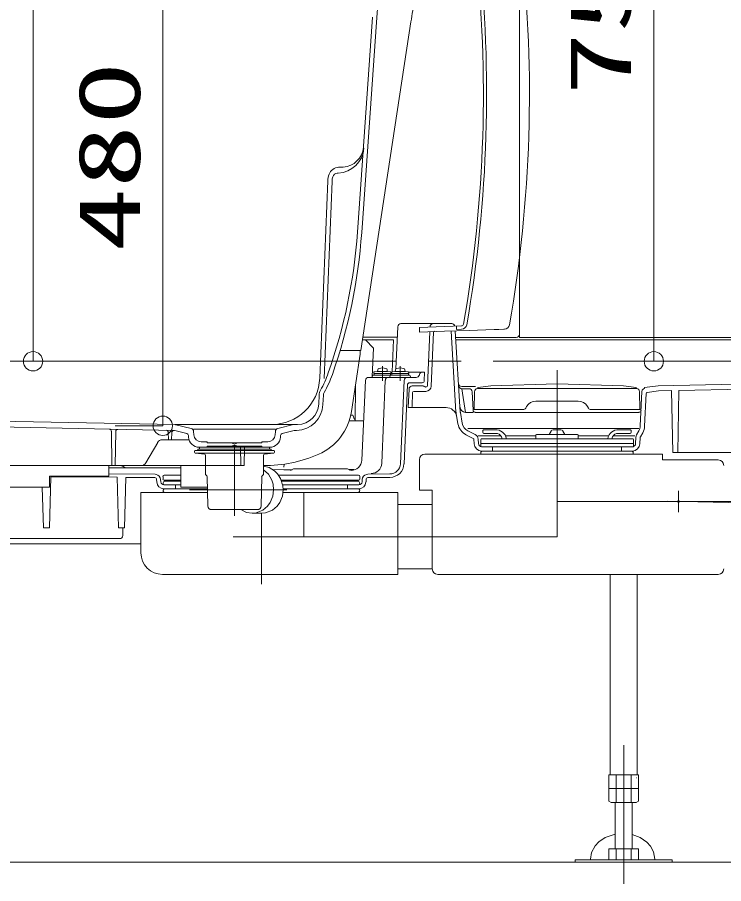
# Model space of a CAD drawing. Units: millimetres on the paper. Extents: x -305 to 305, y -152 to 152.
# Drawn here: x -236.66 to -214.76, y 14.89 to 41.76 of the extents above; entities that cross this region are included whole.
import ezdxf
from ezdxf.enums import TextEntityAlignment as Align

# ---------------------------------------------------------------- set-up
doc = ezdxf.new("R2010")
doc.units = ezdxf.units.MM
doc.linetypes.add('LONG_CHAIN', pattern=[21, 18, -1, 1, -1])
doc.layers.add('0-0_0', color=7, linetype='Continuous', lineweight=9)
doc.layers.add('0-1_VIEW0001', color=7, linetype='Continuous', lineweight=9)
doc.styles.add('ＭＳ ゴシック', font='')
doc.styles.get('ＭＳ ゴシック').set_extended_font_data('MS Gothic')

# ---------------------------------------------------------------- blocks, each defined once
blk = doc.blocks.new('_ORIGIN')
at = {"layer": '0-0_0'}
blk.add_line((0, 0), (-1, 0), dxfattribs=at)
blk.add_circle((0, 0), 0.5, dxfattribs=at)

msp = doc.modelspace()

# ---------------------------------------------------------------- linework, layer by layer
at = {"layer": '0-0_0'}
for p, q in [((-216.923, 55.541), (-216.923, 31.691)), ((-236.17, 31.691), (-236.17, 44.491)), ((-232.147, 29.691), (-232.147, 44.491)), ((-236.429, 31.091), (-236.17, 31.091)), ((-214.131, 31.091), (-216.923, 31.091)), ((-233.626, 29.091), (-232.147, 29.091))]:
    msp.add_line(p, q, dxfattribs=at)
at = {"layer": '0-1_VIEW0001'}
for p, q in [((-221.091, 56.041), (-221.091, 31.825)), ((-226.114, 35.091), (-225.647, 41.758)), ((-225.981, 35.082), (-225.514, 41.749)), ((-226.696, 37.108), (-226.671, 37.109)), ((-226.671, 37.109), (-226.559, 37.115)), ((-226.741, 36.922), (-226.712, 36.924)), ((-227.033, 36.685), (-227.281, 30.567)), ((-226.9, 36.68), (-227.148, 30.562)), ((-221.091, 31.931), (-221.091, 34.301)), ((-223.185, 32.258), (-224.763, 32.258)), ((-224.919, 30.862), (-224.862, 32.162)), ((-224.189, 32.141), (-222.885, 32.187)), ((-224.189, 31.996), (-224.189, 32.141)), ((-223.942, 30.339), (-223.869, 32.008)), ((-223.863, 32.152), (-223.862, 32.162)), ((-223.826, 30.317), (-223.753, 31.993)), ((-223.057, 29.509), (-223.211, 32.03)), ((-222.924, 29.517), (-223.078, 32.035)), ((-224.991, 31.758), (-225.957, 31.758)), ((-224.876, 31.842), (-225.945, 31.842)), ((-225.619, 31.503), (-225.858, 31.758)), ((-225.035, 30.761), (-224.991, 31.758)), ((-223.065, 31.831), (-221.191, 31.831)), ((-179.141, 31.758), (-223.061, 31.758)), ((-221.091, 31.825), (-179.191, 31.825)), ((-225.658, 30.617), (-225.619, 31.503)), ((-225.638, 30.658), (-225.671, 30.591)), ((-225.638, 30.658), (-224.488, 30.658)), ((-225.604, 30.744), (-225.604, 30.714)), ((-225.071, 30.714), (-225.604, 30.714)), ((-225.593, 30.714), (-225.593, 30.658)), ((-225.448, 30.775), (-225.59, 30.76)), ((-225.483, 30.823), (-225.488, 30.775)), ((-225.188, 30.775), (-225.488, 30.775)), ((-225.228, 30.775), (-225.085, 30.76)), ((-225.192, 30.823), (-225.188, 30.775)), ((-225.088, 30.658), (-225.121, 30.591)), ((-225.083, 30.714), (-225.083, 30.658)), ((-225.071, 30.744), (-225.071, 30.714)), ((-225.054, 30.744), (-225.054, 30.714)), ((-224.521, 30.714), (-225.054, 30.714)), ((-225.043, 30.714), (-225.043, 30.658)), ((-224.898, 30.775), (-225.04, 30.76)), ((-224.933, 30.823), (-224.938, 30.775)), ((-224.638, 30.775), (-224.938, 30.775)), ((-224.678, 30.775), (-224.535, 30.76)), ((-224.642, 30.823), (-224.638, 30.775)), ((-224.533, 30.714), (-224.533, 30.658)), ((-224.153, 30.758), (-224.521, 30.758)), ((-224.521, 30.744), (-224.521, 30.714)), ((-224.454, 30.591), (-224.488, 30.658)), ((-224.193, 30.666), (-224.188, 30.684)), ((-224.092, 30.758), (-224.035, 30.758)), ((-224.04, 30.49), (-224.035, 30.758)), ((-225.976, 28.025), (-225.865, 30.496)), ((-225.765, 30.591), (-224.29, 30.591)), ((-225.357, 27.929), (-225.248, 30.496)), ((-224.776, 27.916), (-224.663, 30.496)), ((-224.669, 27.911), (-224.562, 30.361)), ((-224.496, 30.425), (-224.106, 30.425)), ((-217.867, 30.328), (-219.925, 30.395)), ((-226.174, 30.337), (-226.184, 29.248)), ((-224.538, 29.658), (-224.513, 30.229)), ((-224.42, 29.69), (-224.401, 30.126)), ((-224.413, 30.325), (-224.073, 30.325)), ((-224.368, 30.158), (-223.993, 30.158)), ((-222.452, 30.308), (-222.878, 30.308)), ((-222.766, 29.508), (-222.874, 30.241)), ((-222.874, 30.241), (-222.654, 30.241)), ((-222.529, 29.572), (-222.554, 30.146)), ((-222.491, 29.591), (-222.482, 30.149)), ((-222.395, 30.246), (-222.383, 30.248)), ((-222.383, 30.275), (-222.383, 30.248)), ((-217.466, 30.248), (-222.383, 30.248)), ((-217.466, 30.275), (-217.867, 30.328)), ((-217.466, 30.275), (-217.466, 30.248)), ((-217.455, 30.246), (-217.466, 30.248)), ((-217.358, 29.591), (-217.368, 30.149)), ((-217.342, 29.088), (-217.295, 30.158)), ((-217.209, 29.082), (-217.164, 30.096)), ((-217.208, 30.279), (-217.208, 30.252)), ((-217.135, 30.128), (-216.781, 30.175)), ((-216.781, 30.175), (-216.372, 30.183)), ((-216.338, 28.258), (-216.372, 30.183)), ((-216.178, 28.258), (-216.144, 30.188)), ((-216.144, 30.188), (-211.357, 30.288)), ((-227.303, 30.042), (-227.314, 29.77)), ((-227.17, 30.036), (-227.181, 29.746)), ((-220.578, 29.858), (-219.271, 29.858)), ((-224.538, 29.658), (-223.365, 29.658)), ((-222.491, 29.591), (-220.983, 29.591)), ((-220.867, 29.691), (-220.896, 29.641)), ((-218.983, 29.691), (-218.954, 29.641)), ((-217.358, 29.591), (-218.867, 29.591)), ((-231.776, 29.128), (-240.803, 29.309)), ((-226.317, 29.425), (-226.258, 29.425)), ((-226.207, 29.285), (-226.258, 29.425)), ((-222.995, 29.149), (-223.053, 29.476)), ((-222.864, 29.173), (-222.922, 29.499)), ((-222.526, 29.508), (-222.766, 29.508)), ((-217.387, 29.508), (-222.463, 29.508)), ((-231.789, 28.945), (-240.807, 29.126)), ((-228.091, 29.128), (-231.758, 29.128)), ((-231.268, 29.009), (-231.74, 29.124)), ((-228.581, 29.009), (-228.091, 29.128)), ((-228.091, 29.128), (-227.967, 29.131)), ((-226.365, 29.248), (-225.921, 29.248)), ((-233.725, 27.858), (-233.743, 28.92)), ((-233.625, 27.858), (-233.606, 28.915)), ((-231.975, 28.658), (-231.979, 28.885)), ((-231.875, 28.658), (-231.871, 28.88)), ((-231.403, 28.853), (-231.775, 28.943)), ((-231.349, 28.741), (-231.352, 28.792)), ((-231.196, 28.991), (-228.654, 28.991)), ((-231.186, 28.813), (-231.192, 28.917)), ((-228.663, 28.813), (-228.658, 28.917)), ((-228.5, 28.741), (-228.497, 28.792)), ((-228.447, 28.853), (-228.075, 28.943)), ((-228.06, 28.945), (-227.997, 28.947)), ((-222.52, 28.7), (-222.747, 28.814)), ((-217.384, 29.008), (-222.686, 29.008)), ((-222.46, 28.819), (-222.686, 28.933)), ((-221.663, 28.775), (-222.373, 28.775)), ((-222.225, 28.935), (-222.225, 28.889)), ((-222.191, 28.968), (-221.811, 28.968)), ((-222.191, 28.856), (-221.769, 28.856)), ((-220.581, 28.775), (-221.521, 28.775)), ((-220.581, 28.801), (-220.581, 28.691)), ((-220.565, 28.818), (-219.285, 28.818)), ((-220.109, 28.923), (-220.167, 28.818)), ((-219.74, 28.923), (-219.683, 28.818)), ((-219.268, 28.801), (-219.268, 28.691)), ((-218.328, 28.775), (-219.268, 28.775)), ((-217.517, 28.775), (-218.186, 28.775)), ((-217.658, 28.856), (-218.08, 28.856)), ((-217.658, 28.968), (-218.039, 28.968)), ((-217.625, 28.935), (-217.625, 28.889)), ((-217.457, 28.809), (-217.384, 28.939)), ((-217.341, 28.744), (-217.268, 28.873)), ((-232.672, 27.941), (-232.306, 28.575)), ((-231.335, 28.658), (-232.162, 28.658)), ((-230.775, 28.591), (-230.953, 28.591)), ((-230.775, 28.591), (-230.775, 28.558)), ((-229.925, 28.558), (-230.775, 28.558)), ((-230.025, 28.558), (-229.925, 28.525)), ((-230.025, 28.458), (-229.925, 28.491)), ((-229.925, 28.558), (-229.075, 28.558)), ((-229.825, 28.558), (-229.925, 28.525)), ((-229.825, 28.458), (-229.925, 28.491)), ((-229.075, 28.591), (-228.896, 28.591)), ((-229.075, 28.591), (-229.075, 28.558)), ((-222.495, 28.531), (-222.502, 28.671)), ((-222.362, 28.537), (-222.368, 28.677)), ((-222.291, 28.658), (-222.291, 28.441)), ((-222.291, 28.541), (-217.558, 28.541)), ((-217.591, 28.691), (-222.258, 28.691)), ((-217.558, 28.658), (-217.558, 28.446)), ((-217.487, 28.537), (-217.479, 28.735)), ((-217.354, 28.531), (-217.346, 28.726)), ((-231.161, 28.272), (-231.161, 28.308)), ((-229.925, 28.325), (-231.145, 28.325)), ((-229.925, 28.241), (-231.141, 28.241)), ((-231.131, 28.239), (-230.855, 28.215)), ((-231.058, 28.351), (-231.058, 28.325)), ((-231.041, 28.368), (-229.925, 28.368)), ((-229.925, 28.425), (-231.017, 28.425)), ((-231.008, 28.425), (-229.925, 28.425)), ((-231.008, 28.368), (-231.008, 28.425)), ((-229.925, 28.458), (-230.775, 28.458)), ((-230.775, 28.458), (-230.775, 28.425)), ((-229.925, 28.425), (-228.833, 28.425)), ((-228.841, 28.425), (-229.925, 28.425)), ((-228.809, 28.368), (-229.925, 28.368)), ((-228.709, 28.241), (-229.925, 28.241)), ((-229.725, 27.858), (-229.735, 28.425)), ((-229.625, 27.858), (-229.615, 28.425)), ((-228.719, 28.239), (-228.994, 28.215)), ((-228.841, 28.368), (-228.841, 28.425)), ((-228.792, 28.351), (-228.792, 28.325)), ((-228.689, 28.308), (-228.689, 28.272)), ((-217.558, 28.308), (-222.263, 28.308)), ((-217.558, 28.441), (-222.262, 28.441)), ((-221.925, 28.441), (-221.925, 28.308)), ((-217.925, 28.441), (-217.925, 28.308)), ((-216.338, 28.258), (-179.872, 28.258)), ((-230.825, 27.59), (-230.825, 28.181)), ((-229.025, 28.181), (-229.025, 27.59)), ((-224.191, 28.044), (-224.191, 27.094)), ((-224.025, 28.21), (-216.658, 28.21)), ((-216.658, 28.21), (-216.658, 28.031)), ((-216.658, 28.031), (-214.925, 28.031)), ((-241.725, 27.858), (-229.625, 27.858)), ((-233.825, 27.858), (-233.469, 27.858)), ((-233.825, 27.791), (-231.591, 27.791)), ((-233.309, 27.791), (-233.386, 27.836)), ((-228.392, 27.73), (-228.738, 27.733)), ((-228.14, 27.73), (-228.392, 27.73)), ((-228.39, 27.805), (-228.388, 27.901)), ((-228.091, 27.758), (-228.192, 27.7)), ((-228.091, 27.758), (-226.425, 27.758)), ((-226.327, 27.702), (-226.425, 27.758)), ((-226.224, 27.732), (-226.379, 27.732)), ((-235.622, 27.512), (-235.665, 25.925)), ((-235.622, 27.512), (-233.559, 27.494)), ((-233.825, 27.603), (-232.388, 27.591)), ((-233.518, 25.925), (-233.559, 27.494)), ((-233.289, 27.492), (-233.331, 25.925)), ((-233.289, 27.492), (-232.399, 27.485)), ((-232.388, 27.591), (-232.349, 27.584)), ((-232.339, 27.421), (-232.335, 27.348)), ((-232.216, 27.428), (-232.212, 27.354)), ((-232.141, 27.522), (-232.141, 27.439)), ((-232.108, 27.556), (-231.591, 27.556)), ((-232.108, 27.406), (-231.591, 27.406)), ((-232.091, 27.406), (-232.091, 27.372)), ((-230.813, 27.565), (-230.779, 27.534)), ((-230.768, 27.51), (-230.752, 26.606)), ((-229.082, 27.51), (-229.098, 26.606)), ((-229.036, 27.565), (-229.071, 27.534)), ((-228.556, 27.556), (-226.075, 27.556)), ((-228.473, 27.406), (-226.075, 27.406)), ((-226.091, 27.406), (-226.091, 27.372)), ((-226.041, 27.522), (-226.041, 27.439)), ((-225.971, 27.354), (-225.967, 27.428)), ((-225.847, 27.348), (-225.844, 27.421)), ((-225.795, 27.591), (-225.834, 27.584)), ((-225.795, 27.591), (-225.106, 27.597)), ((-225.784, 27.485), (-225.105, 27.49)), ((-235.851, 25.925), (-235.885, 27.191)), ((-231.591, 27.258), (-232.112, 27.258)), ((-231.591, 27.372), (-232.091, 27.372)), ((-231.758, 27.258), (-231.758, 27.135)), ((-226.091, 27.372), (-228.46, 27.372)), ((-226.071, 27.258), (-228.429, 27.258)), ((-226.425, 27.258), (-226.425, 27.135)), ((-230.759, 27.027), (-232.825, 27.027)), ((-232.825, 27.027), (-232.825, 25.15)), ((-230.761, 27.135), (-232.112, 27.135)), ((-224.858, 27.027), (-228.419, 27.027)), ((-226.071, 27.135), (-228.415, 27.135)), ((-227.77, 27.027), (-227.77, 25.65)), ((-224.858, 27.027), (-224.858, 24.484)), ((-224.191, 27.094), (-223.791, 27.094)), ((-223.791, 27.094), (-223.791, 24.65)), ((-224.858, 26.65), (-223.791, 26.65)), ((-230.606, 26.491), (-230.635, 26.491)), ((-230.635, 26.491), (-229.214, 26.491)), ((-230.606, 26.491), (-229.925, 26.491)), ((-229.375, 26.38), (-229.08, 26.38)), ((-235.851, 25.925), (-235.665, 25.925)), ((-233.518, 25.925), (-233.331, 25.925)), ((-233.383, 25.925), (-233.389, 25.689)), ((-233.489, 25.591), (-239.027, 25.591)), ((-227.77, 25.65), (-224.857, 25.65)), ((-243.591, 25.425), (-232.825, 25.425)), ((-232.158, 24.484), (-224.858, 24.484)), ((-224.858, 24.65), (-223.791, 24.65)), ((-214.925, 24.484), (-223.625, 24.484)), ((-218.281, 24.484), (-218.281, 18.271)), ((-217.435, 24.484), (-217.435, 18.271)), ((-217.396, 18.271), (-218.32, 18.271)), ((-218.32, 18.271), (-218.32, 17.45)), ((-218.089, 18.271), (-218.089, 17.405)), ((-217.627, 18.271), (-217.627, 17.405)), ((-217.396, 18.271), (-217.396, 17.45)), ((-217.475, 18.171), (-217.465, 18.171)), ((-217.396, 17.838), (-218.32, 17.838)), ((-218.32, 17.45), (-218.241, 17.405)), ((-217.475, 17.405), (-218.241, 17.405)), ((-218.125, 15.968), (-218.125, 17.405)), ((-217.591, 17.405), (-217.591, 15.968)), ((-217.475, 17.405), (-217.396, 17.45)), ((-218.32, 15.635), (-218.32, 15.968)), ((-218.32, 15.968), (-217.396, 15.968)), ((-218.089, 15.635), (-218.089, 15.968)), ((-217.627, 15.635), (-217.627, 15.968)), ((-217.396, 15.635), (-217.396, 15.968)), ((-172.591, 15.558), (-255.758, 15.558))]:
    msp.add_line(p, q, dxfattribs=at)
at = {"layer": '0-1_VIEW0001', "color": 2}
for p, q in [((-224.455, 41.615), (-226.008, 31.425)), ((-226.649, 31.425), (-226.008, 31.425)), ((-226.025, 31.316), (-226.296, 29.535)), ((-226.025, 31.425), (-226.025, 31.316)), ((-233.825, 27.858), (-233.825, 27.525)), ((-231.591, 27.858), (-231.591, 27.191)), ((-235.658, 27.525), (-233.825, 27.525)), ((-235.658, 27.525), (-235.658, 27.191)), ((-238.925, 27.191), (-235.658, 27.191)), ((-231.591, 27.191), (-230.758, 27.191))]:
    msp.add_line(p, q, dxfattribs=at)
at = {"layer": '0-1_VIEW0001', "linetype": 'LONG_CHAIN'}
for p, q in [((-284.9, 31.091), (-161.341, 31.091)), ((-225.338, 30.944), (-225.338, 30.486)), ((-224.788, 30.944), (-224.788, 30.486)), ((-219.925, 30.814), (-219.925, 25.65)), ((-229.925, 28.46), (-229.925, 26.295)), ((-228.302, 27.108), (-231.323, 27.108)), ((-216.158, 27.077), (-216.158, 26.41)), ((-219.925, 26.744), (-209.925, 26.744)), ((-216.491, 26.751), (-180.207, 26.012)), ((-229.091, 26.38), (-229.091, 24.183)), ((-229.97, 25.65), (-219.925, 25.65)), ((-217.858, 19.187), (-217.858, 14.891))]:
    msp.add_line(p, q, dxfattribs=at)
at = {"layer": '0-1_VIEW0001'}
for points in [[(-224.189, 31.996), (-223.418, 32.023), (-222.646, 32.05), (-221.875, 32.077)], [(-223.045, 32.181), (-223.045, 32.081), (-222.882, 32.087)], [(-221.557, 32.087), (-221.573, 32.086), (-221.724, 32.081), (-221.875, 32.076)], [(-217.208, 30.279), (-216.793, 30.335), (-179.608, 31.111)], [(-222.383, 30.275), (-221.982, 30.328), (-219.925, 30.395)], [(-229.925, 28.458), (-229.075, 28.458), (-229.075, 28.425)], [(-228.705, 28.325), (-228.792, 28.325), (-229.925, 28.325)], [(-229.025, 27.727), (-228.875, 27.587), (-228.77, 27.408), (-228.729, 27.278), (-228.711, 27.108), (-228.736, 26.911), (-228.816, 26.715), (-228.899, 26.6), (-229.041, 26.479), (-229.254, 26.392), (-229.375, 26.38), (-229.553, 26.406), (-229.729, 26.491)], [(-229.025, 27.834), (-228.853, 27.793), (-228.689, 27.697), (-228.593, 27.605), (-228.495, 27.455), (-228.425, 27.233), (-228.415, 27.108), (-228.44, 26.911), (-228.52, 26.715), (-228.604, 26.6), (-228.745, 26.479), (-228.959, 26.392), (-229.08, 26.38)], [(-218.89, 15.635), (-218.89, 15.648), (-218.856, 15.856), (-218.745, 16.063), (-218.629, 16.187), (-218.431, 16.321), (-218.125, 16.425)], [(-217.591, 16.411), (-217.348, 16.32), (-217.138, 16.175), (-217.03, 16.056), (-216.934, 15.882), (-216.89, 15.648), (-216.89, 15.635)], [(-219.358, 15.635), (-216.358, 15.635), (-216.358, 15.558)], [(-219.358, 15.635), (-219.358, 15.558), (-216.358, 15.558)]]:
    msp.add_lwpolyline(points, dxfattribs=at)
msp.add_circle((-216.158, 26.744), 0.0333, dxfattribs=at)
for centre, radius, start, end in [((-264.158, 39.391), 41.95, 350.1872, 6.1652), ((-264.158, 39.391), 42.05, 350.1872, 6.2046), ((-262.674, 39.392), 41.894, 350.1495, 6.2274), ((-175.769, 38.264), 49.867, 174.6817, 175.9926), ((-226.757, 37.773), 0.85, 273, 355.1053), ((-226.594, 37.781), 0.667, 273, 355.9926), ((-226.679, 36.775), 0.333, 93, 159.4784), ((-226.367, 36.658), 0.667, 159.4784, 177.6732), ((-226.367, 36.658), 0.533, 162.6936, 177.6732), ((-226.733, 36.772), 0.15, 93, 162.6936), ((-242.74, 36.256), 16.667, 340.6318, 355.9926), ((-242.74, 36.256), 16.8, 340.6318, 355.9926), ((-224.762, 32.158), 0.1, 90, 177.5), ((-223.762, 32.158), 0.1, 90, 177.5), ((-223.186, 32.158), 0.1, 12.402, 90), ((-222.888, 32.253), 0.0667, 272, 350.1872), ((-223.72, 31.991), 0.0333, 90, 177.5), ((-222.888, 32.253), 0.167, 272, 350.1872), ((-221.563, 32.253), 0.167, 271.9918, 350.1495), ((-221.191, 31.931), 0.1, 270, 0), ((-230.161, 31.834), 3.333, 330.4925, 340.6318), ((-230.161, 31.834), 3.467, 330.4925, 340.6318), ((-225.588, 30.744), 0.0167, 97.9072, 180), ((-225.43, 30.819), 0.0533, 105.4943, 175.0004), ((-225.338, 30.485), 0.4, 74.506, 105.4941), ((-225.245, 30.819), 0.0533, 4.9999, 74.5061), ((-225.088, 30.744), 0.0167, 0, 82.0928), ((-225.038, 30.744), 0.0167, 97.9072, 180), ((-224.88, 30.819), 0.0533, 105.4943, 175.0004), ((-224.788, 30.485), 0.4, 74.506, 105.4941), ((-224.695, 30.819), 0.0533, 4.9999, 74.5061), ((-224.538, 30.744), 0.0167, 0, 82.0928), ((-224.29, 30.691), 0.1, 270, 345.0001), ((-224.092, 30.658), 0.1, 90, 165.0001), ((-228.78, 30.628), 1.5, 270, 357.6732), ((-225.765, 30.491), 0.1, 90, 177.434), ((-225.148, 30.491), 0.1, 90, 177.5722), ((-224.563, 30.491), 0.1, 90, 177.5), ((-224.496, 30.358), 0.0667, 90, 177.5), ((-224.106, 30.491), 0.0667, 270, 359), ((-222.878, 30.408), 0.1, 183.5, 270), ((-226.97, 30.028), 0.333, 150.4925, 177.6732), ((-226.97, 30.028), 0.2, 150.4925, 177.6732), ((-224.413, 30.225), 0.1, 90, 177.5), ((-224.368, 30.125), 0.0333, 90, 177.5), ((-224.073, 30.258), 0.0667, 45.5847, 90), ((-223.992, 30.341), 0.05, 225.5847, 357.5), ((-223.993, 30.325), 0.167, 270, 357.5), ((-222.874, 30.341), 0.1, 183.5, 270), ((-222.654, 30.141), 0.1, 2.5, 90), ((-222.382, 30.147), 0.1, 97.5947, 179), ((-217.468, 30.147), 0.1, 1, 82.4053), ((-217.195, 30.153), 0.1, 97.424, 177.5), ((-217.131, 30.095), 0.0333, 97.5946, 177.5), ((-220.578, 29.525), 0.333, 90, 150), ((-219.271, 29.525), 0.333, 30, 90), ((-228.014, 29.78), 0.833, 271.1458, 357.6732), ((-227.98, 29.797), 0.667, 271.1458, 357.6732), ((-224.453, 29.691), 0.0333, 270, 357.5), ((-223.365, 29.325), 0.333, 10, 90), ((-222.766, 29.675), 0.167, 183.5, 270), ((-222.462, 29.575), 0.0667, 182.5, 270), ((-220.983, 29.691), 0.1, 270, 330), ((-218.867, 29.691), 0.1, 210, 270), ((-217.387, 29.575), 0.0667, 270, 357.5), ((-222.757, 29.528), 0.3, 183.5, 190), ((-222.757, 29.528), 0.167, 183.5, 190), ((-231.78, 28.962), 0.167, 76.3408, 88.8542), ((-222.536, 29.23), 0.467, 190, 243.2248), ((-222.536, 29.23), 0.333, 190, 243.2248), ((-217.675, 29.102), 0.333, 330.5773, 357.5), ((-217.675, 29.102), 0.467, 330.5773, 357.5), ((-233.81, 28.919), 0.0667, 1, 88.8542), ((-233.54, 28.914), 0.0667, 88.8542, 179), ((-232.045, 28.884), 0.0667, 1, 88.8542), ((-231.804, 28.879), 0.0667, 88.8542, 179), ((-231.791, 28.879), 0.0667, 76.3408, 88.8542), ((-231.419, 28.788), 0.0667, 3, 76.3408), ((-231.292, 28.912), 0.1, 3, 76.3408), ((-230.953, 28.825), 0.233, 183, 270), ((-228.896, 28.825), 0.233, 270, 357), ((-228.558, 28.912), 0.1, 103.6592, 177), ((-228.431, 28.788), 0.0667, 103.6592, 177), ((-228.059, 28.879), 0.0667, 91.1458, 103.6592), ((-222.535, 28.67), 0.167, 2.5, 63.2248), ((-222.191, 28.935), 0.0333, 90, 180), ((-222.191, 28.935), 0.0333, 90, 183.1783), ((-222.191, 28.889), 0.0333, 180, 270), ((-221.826, 28.631), 0.337, 10.2645, 92.6002), ((-221.841, 28.651), 0.217, 10.6387, 70.6067), ((-220.565, 28.801), 0.0167, 90, 180), ((-220.565, 28.801), 0.0167, 90, 180), ((-220.076, 28.923), 0.0333, 98.9864, 180), ((-219.925, 27.968), 1, 90, 98.9864), ((-219.925, 27.968), 1, 81.0136, 90), ((-219.774, 28.923), 0.0333, 0, 81.0136), ((-219.285, 28.801), 0.0167, 0, 90), ((-219.285, 28.801), 0.0167, 0, 90), ((-218.023, 28.631), 0.337, 87.3998, 169.7354), ((-218.008, 28.651), 0.217, 109.3933, 169.3613), ((-217.658, 28.935), 0.0333, 356.8217, 90), ((-217.658, 28.935), 0.0333, 0, 90), ((-217.658, 28.889), 0.0333, 270, 0), ((-217.312, 28.728), 0.167, 150.5773, 177.5), ((-232.162, 28.491), 0.167, 90, 150), ((-231.017, 28.758), 0.333, 183, 270), ((-228.833, 28.758), 0.333, 270, 357), ((-222.535, 28.67), 0.0333, 2.5, 63.2248), ((-222.262, 28.541), 0.233, 182.5, 270), ((-222.262, 28.541), 0.1, 182.5, 270), ((-222.258, 28.658), 0.0333, 90, 180), ((-217.591, 28.658), 0.0333, 0, 90), ((-217.587, 28.541), 0.1, 270, 357.5), ((-217.587, 28.541), 0.233, 270, 357.5), ((-217.312, 28.728), 0.0333, 150.5773, 177.5), ((-231.145, 28.308), 0.0167, 90, 180), ((-231.128, 28.272), 0.0333, 180, 265), ((-231.041, 28.351), 0.0167, 90, 180), ((-230.858, 28.181), 0.0333, 0, 85), ((-228.991, 28.181), 0.0333, 95, 180), ((-228.809, 28.351), 0.0167, 0, 90), ((-228.722, 28.272), 0.0333, 275, 0), ((-228.705, 28.308), 0.0167, 0, 90), ((-224.025, 28.044), 0.167, 90, 180), ((-222.234, 28.251), 0.0571, 90, 225.0867), ((-217.615, 28.251), 0.0571, 314.9133, 90), ((-226.309, 28.04), 0.333, 269.8469, 357.434), ((-214.925, 27.864), 0.167, 0, 90), ((-233.469, 27.691), 0.167, 60.0001, 90), ((-232.816, 28.025), 0.167, 270, 330), ((-225.69, 27.943), 0.333, 270.1438, 357.5722), ((-225.109, 27.93), 0.333, 270.4774, 357.5), ((-225.109, 27.93), 0.44, 270.4774, 357.5), ((-232.405, 27.418), 0.0667, 2.4998, 78.69), ((-232.382, 27.42), 0.167, 2.4998, 78.69), ((-232.108, 27.522), 0.0333, 90, 180), ((-232.108, 27.439), 0.0333, 180, 267.4997), ((-230.791, 27.59), 0.0333, 180, 228.7246), ((-230.801, 27.509), 0.0333, 1, 48.7246), ((-229.049, 27.509), 0.0333, 131.2754, 179), ((-229.058, 27.59), 0.0333, 311.2754, 0), ((-226.075, 27.522), 0.0333, 360, 90), ((-226.075, 27.439), 0.0333, 272.5003, 0), ((-225.801, 27.42), 0.167, 101.31, 177.5002), ((-225.778, 27.418), 0.0667, 101.31, 177.5002), ((-232.112, 27.358), 0.223, 182.4998, 270), ((-232.112, 27.358), 0.1, 182.4998, 270), ((-232.084, 27.315), 0.0571, 90, 270), ((-226.099, 27.315), 0.0571, 270, 90), ((-226.071, 27.358), 0.1, 270, 357.5002), ((-226.071, 27.358), 0.223, 270, 357.5002), ((-232.084, 27.078), 0.0571, 90, 242.0392), ((-226.099, 27.078), 0.0571, 297.9608, 90), ((-230.635, 26.608), 0.117, 181, 270), ((-229.214, 26.608), 0.117, 270, 359), ((-233.489, 25.691), 0.1, 270, 358.5), ((-232.158, 25.15), 0.667, 180, 270), ((-223.625, 24.65), 0.167, 180, 270), ((-214.925, 24.65), 0.167, 270, 0)]:
    msp.add_arc(centre, radius, start, end, dxfattribs=at)
at = {"layer": '0-1_VIEW0001', "color": 2}
for centre, radius, start, end in [((-175.965, 34.225), 49.05, 170.4948, 171.3347), ((-228.01, 29.796), 1.733, 293.6959, 351.3347), ((-228.988, 32.025), 4.167, 269.489, 293.6959)]:
    msp.add_arc(centre, radius, start, end, dxfattribs=at)

# ---------------------------------------------------------------- block references
at = {"layer": '0-0_0', "xscale": 0.6, "yscale": 0.6, "rotation": 270}
for p in [(-236.17, 31.091), (-216.923, 31.091), (-232.147, 29.091)]:
    msp.add_blockref('_ORIGIN', p, dxfattribs=at)

# ---------------------------------------------------------------- texts
at = {"layer": '0-0_0', "style": 'ＭＳ ゴシック', "width": 1.5}
for s, p in [('751.5', (-217.053, 39.332)), ('480', (-232.277, 34.502))]:
    msp.add_text(s, height=1.921, rotation=90, dxfattribs=at).set_placement(p, align=Align.BOTTOM_LEFT)

doc.saveas('drawing.dxf')
